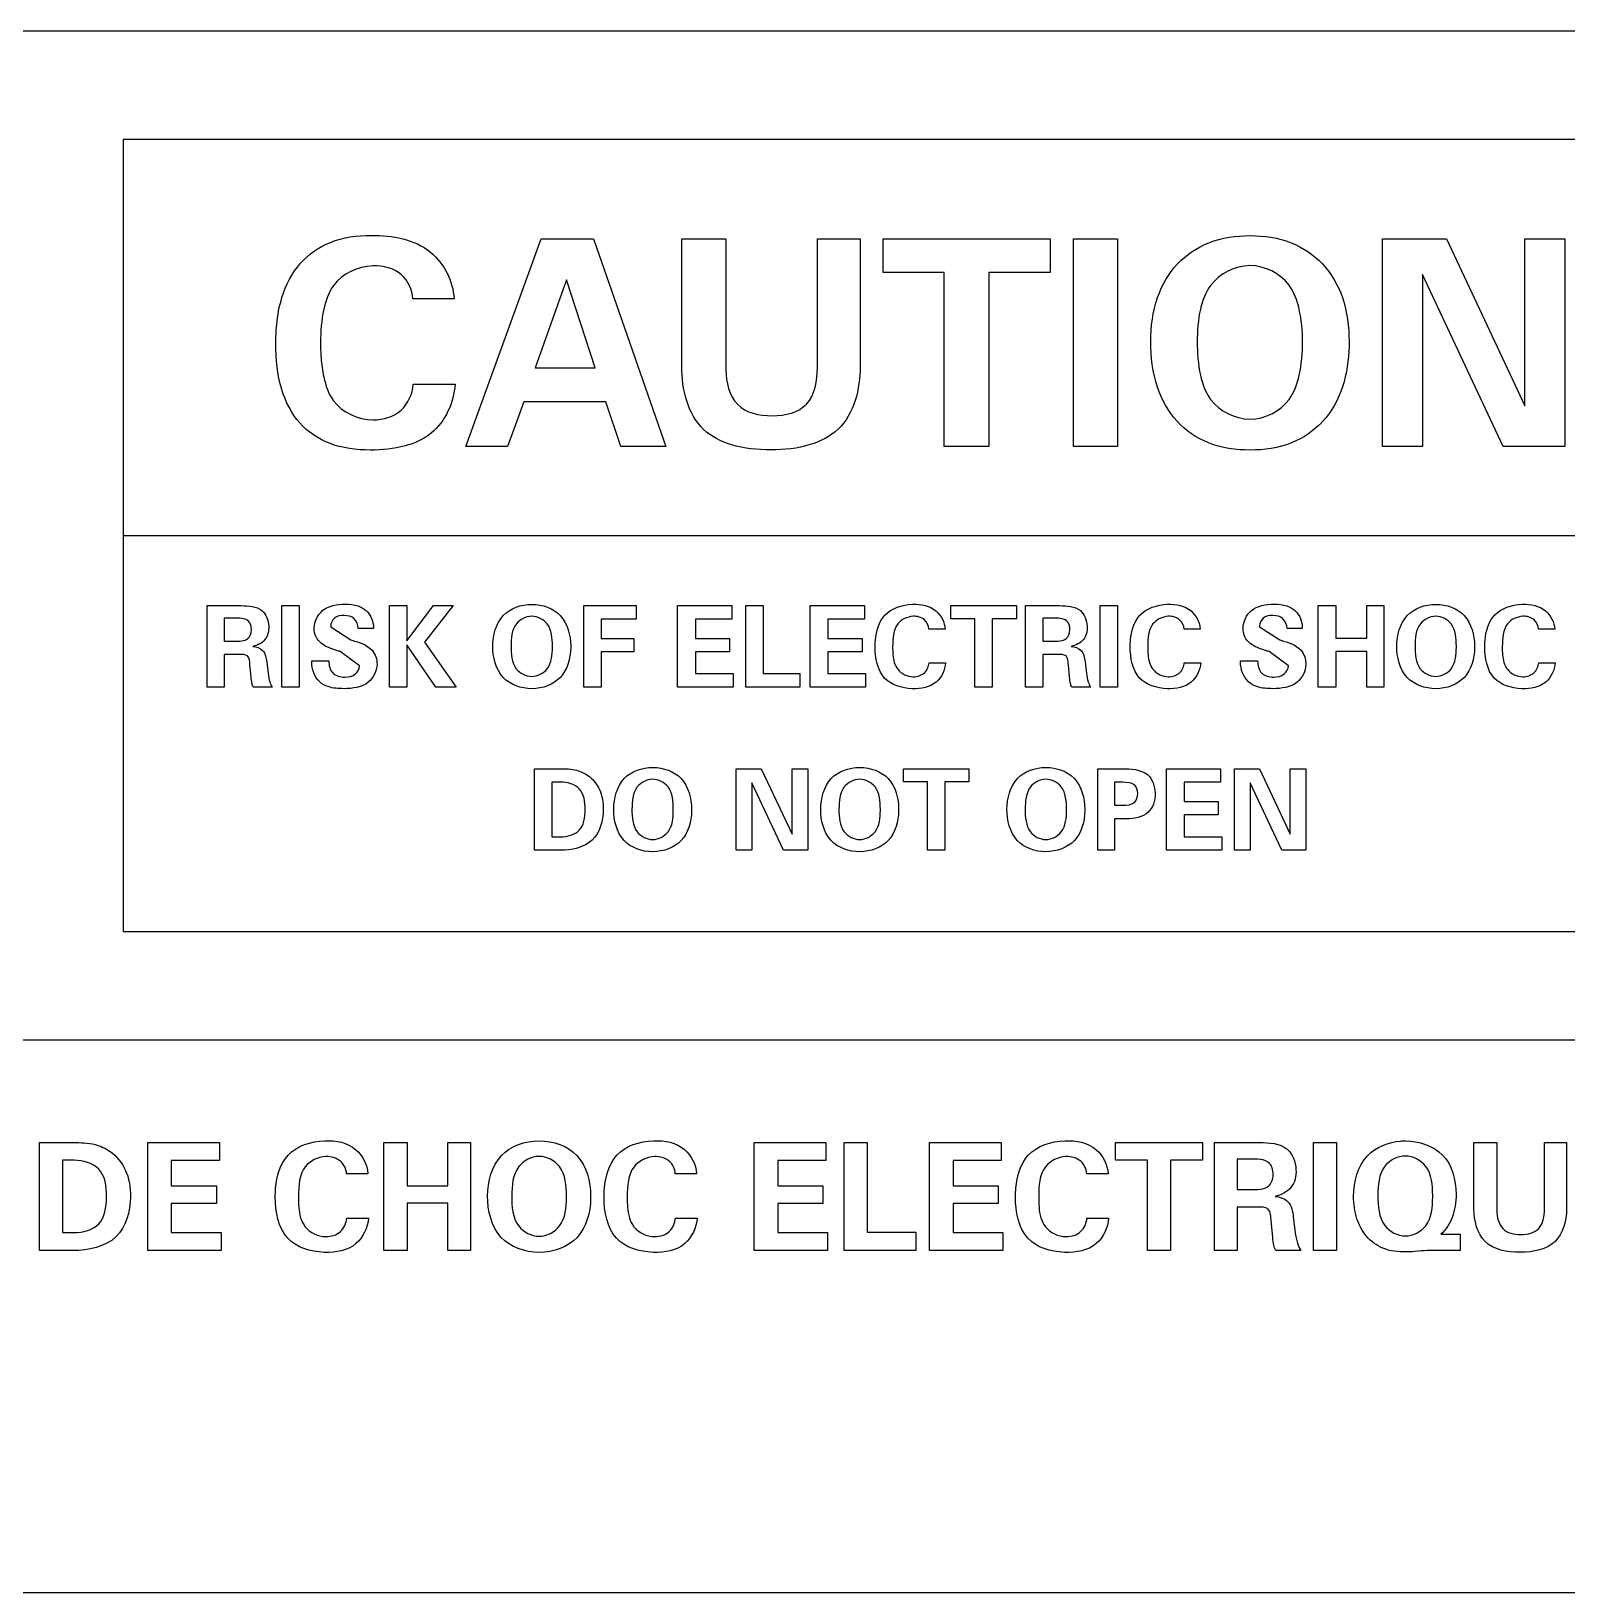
# Model space of a CAD drawing. Header units: inches. Extents: x 0 to 34, y 0 to 22.
# Drawn here: x 8.413 to 9.124, y 2.389 to 3.112 of the extents above; entities that cross this region are included whole.
import ezdxf

# ---------------------------------------------------------------- set-up
doc = ezdxf.new("R2010")
doc.units = ezdxf.units.IN
doc.header["$LTSCALE"] = 1.87
doc.header["$MEASUREMENT"] = 0
doc.layers.get('0').update_dxf_attribs({"linetype": 'CONTINUOUS'})

msp = doc.modelspace()

# ---------------------------------------------------------------- linework, layer by layer
at = {"color": 5}
for p, q in [((9.69913, 3.112), (7.9388, 3.112)), ((8.45602, 3.06185), (8.45602, 2.69518)), ((9.19366, 3.06185), (8.45602, 3.06185)), ((8.61453, 2.91969), (8.64942, 3.0159)), ((8.64942, 3.0159), (8.67369, 3.0159)), ((8.67369, 3.0159), (8.70722, 2.91969)), ((8.71453, 2.95667), (8.71453, 3.0159)), ((8.71453, 3.0159), (8.73501, 3.0159)), ((8.73501, 3.0159), (8.73501, 2.95525)), ((8.77734, 2.95616), (8.77734, 3.0159)), ((8.77734, 3.0159), (8.79711, 3.0159)), ((8.79711, 3.0159), (8.79711, 2.95667)), ((8.80771, 3.00025), (8.80771, 3.0159)), ((8.80771, 3.0159), (8.885, 3.0159)), ((8.885, 3.0159), (8.885, 3.00025)), ((8.89583, 2.91969), (8.89583, 3.0159)), ((8.89583, 3.0159), (8.91631, 3.0159)), ((8.91631, 3.0159), (8.91631, 2.91969)), ((9.03889, 2.91969), (9.03889, 3.0159)), ((9.03889, 3.0159), (9.06857, 3.0159)), ((9.06857, 3.0159), (9.10478, 2.93855)), ((9.10478, 2.93855), (9.10478, 3.0159)), ((9.10478, 3.0159), (9.12324, 3.0159)), ((9.12324, 3.0159), (9.12324, 2.91969)), ((8.66118, 2.99693), (8.64661, 2.95616)), ((8.6744, 2.95616), (8.66118, 2.99693)), ((8.83602, 3.00025), (8.80771, 3.00025)), ((8.83602, 2.91969), (8.83602, 3.00025)), ((8.8567, 3.00025), (8.8567, 2.91969)), ((8.885, 3.00025), (8.8567, 3.00025)), ((9.05735, 2.99934), (9.05735, 2.91969)), ((9.09474, 2.91969), (9.05735, 2.99934)), ((8.60912, 2.98814), (8.59012, 2.98814)), ((8.64661, 2.95616), (8.6744, 2.95616)), ((8.59026, 2.94852), (8.60963, 2.94852)), ((8.6414, 2.94037), (8.6339, 2.91969)), ((8.67944, 2.94037), (8.6414, 2.94037)), ((8.68629, 2.91969), (8.67944, 2.94037)), ((8.6339, 2.91969), (8.61453, 2.91969)), ((8.70722, 2.91969), (8.68629, 2.91969)), ((8.8567, 2.91969), (8.83602, 2.91969)), ((8.91631, 2.91969), (8.89583, 2.91969)), ((9.05735, 2.91969), (9.03889, 2.91969)), ((9.12324, 2.91969), (9.09474, 2.91969)), ((8.45602, 2.87851), (9.19366, 2.87851)), ((8.49483, 2.80823), (8.49483, 2.84603)), ((8.49483, 2.84603), (8.51054, 2.84603)), ((8.52943, 2.80823), (8.52943, 2.84603)), ((8.52943, 2.84603), (8.53748, 2.84603)), ((8.53748, 2.84603), (8.53748, 2.80823)), ((8.5793, 2.80823), (8.5793, 2.84603)), ((8.5793, 2.84603), (8.58735, 2.84603)), ((8.58735, 2.84603), (8.58735, 2.82971)), ((8.58735, 2.82971), (8.59968, 2.84603)), ((8.60875, 2.84603), (8.59547, 2.82912)), ((8.59968, 2.84603), (8.60875, 2.84603)), ((8.6692, 2.80823), (8.6692, 2.84603)), ((8.6692, 2.84603), (8.6934, 2.84603)), ((8.6934, 2.84603), (8.6934, 2.83977)), ((8.71264, 2.80823), (8.71264, 2.84603)), ((8.71264, 2.84603), (8.73771, 2.84603)), ((8.73771, 2.84603), (8.73771, 2.83977)), ((8.74414, 2.80823), (8.74414, 2.84603)), ((8.74414, 2.84603), (8.75219, 2.84603)), ((8.75219, 2.84603), (8.75219, 2.81464)), ((8.774, 2.80823), (8.774, 2.84603)), ((8.774, 2.84603), (8.79907, 2.84603)), ((8.79907, 2.84603), (8.79907, 2.83977)), ((8.83905, 2.83988), (8.83905, 2.84603)), ((8.83905, 2.84603), (8.86942, 2.84603)), ((8.86942, 2.84603), (8.86942, 2.83988)), ((8.87367, 2.80823), (8.87367, 2.84603)), ((8.87367, 2.84603), (8.88938, 2.84603)), ((8.90827, 2.80823), (8.90827, 2.84603)), ((8.90827, 2.84603), (8.91631, 2.84603)), ((8.91631, 2.84603), (8.91631, 2.80823)), ((9.00919, 2.80823), (9.00919, 2.84603)), ((9.00919, 2.84603), (9.01735, 2.84603)), ((9.01735, 2.84603), (9.01735, 2.8309)), ((9.03162, 2.8309), (9.03162, 2.84603)), ((9.03162, 2.84603), (9.03948, 2.84603)), ((9.03948, 2.84603), (9.03948, 2.80823)), ((8.50277, 2.84019), (8.50277, 2.8296)), ((8.50754, 2.84019), (8.50277, 2.84019)), ((8.55208, 2.83628), (8.56138, 2.83022)), ((8.57183, 2.83547), (8.56481, 2.83547)), ((8.57183, 2.83567), (8.57183, 2.83547)), ((8.6773, 2.83977), (8.6773, 2.83085)), ((8.6934, 2.83977), (8.6773, 2.83977)), ((8.72085, 2.83977), (8.72085, 2.83085)), ((8.73771, 2.83977), (8.72085, 2.83977)), ((8.7822, 2.83977), (8.7822, 2.83085)), ((8.79907, 2.83977), (8.7822, 2.83977)), ((8.83644, 2.83512), (8.82898, 2.83512)), ((8.85018, 2.83988), (8.83905, 2.83988)), ((8.85018, 2.80823), (8.85018, 2.83988)), ((8.8583, 2.83988), (8.8583, 2.80823)), ((8.86942, 2.83988), (8.8583, 2.83988)), ((8.88161, 2.84019), (8.88161, 2.8296)), ((8.88638, 2.84019), (8.88161, 2.84019)), ((8.95453, 2.83512), (8.94707, 2.83512)), ((8.98203, 2.83628), (8.99133, 2.83022)), ((9.00178, 2.83547), (8.99476, 2.83547)), ((9.00178, 2.83567), (9.00178, 2.83547)), ((9.11863, 2.83512), (9.11117, 2.83512)), ((8.50277, 2.8296), (8.50754, 2.8296)), ((8.56138, 2.83022), (8.56186, 2.83007)), ((8.58735, 2.82781), (8.58735, 2.80823)), ((8.60068, 2.80823), (8.58735, 2.82781)), ((8.59547, 2.82912), (8.61006, 2.80823)), ((8.6773, 2.83085), (8.69229, 2.83085)), ((8.69229, 2.83085), (8.69229, 2.8247)), ((8.72085, 2.83085), (8.73666, 2.83085)), ((8.73666, 2.83085), (8.73666, 2.8247)), ((8.7822, 2.83085), (8.79802, 2.83085)), ((8.79802, 2.83085), (8.79802, 2.8247)), ((8.88161, 2.8296), (8.88638, 2.8296)), ((8.99133, 2.83022), (8.99181, 2.83007)), ((9.01735, 2.8309), (9.03162, 2.8309)), ((8.50277, 2.82345), (8.50277, 2.80823)), ((8.50974, 2.82345), (8.50277, 2.82345)), ((8.5224, 2.82004), (8.52307, 2.81458)), ((8.54324, 2.82), (8.54324, 2.82051)), ((8.54324, 2.82051), (8.55115, 2.82051)), ((8.56538, 2.81815), (8.55649, 2.82474)), ((8.6773, 2.8247), (8.6773, 2.80823)), ((8.69229, 2.8247), (8.6773, 2.8247)), ((8.72085, 2.8247), (8.72085, 2.81454)), ((8.73666, 2.8247), (8.72085, 2.8247)), ((8.7822, 2.8247), (8.7822, 2.81454)), ((8.79802, 2.8247), (8.7822, 2.8247)), ((8.88161, 2.82345), (8.88161, 2.80823)), ((8.88858, 2.82345), (8.88161, 2.82345)), ((8.90124, 2.82004), (8.90191, 2.81458)), ((8.97319, 2.82), (8.97319, 2.82051)), ((8.97319, 2.82051), (8.9811, 2.82051)), ((8.99533, 2.81815), (8.98644, 2.82474)), ((9.01735, 2.82476), (9.01735, 2.80823)), ((9.03162, 2.82476), (9.01735, 2.82476)), ((9.03162, 2.80823), (9.03162, 2.82476)), ((8.5152, 2.81284), (8.51467, 2.81856)), ((8.72085, 2.81454), (8.7383, 2.81454)), ((8.7383, 2.81454), (8.7383, 2.80823)), ((8.75219, 2.81464), (8.76923, 2.81464)), ((8.76923, 2.81464), (8.76923, 2.80823)), ((8.7822, 2.81454), (8.79965, 2.81454)), ((8.79965, 2.81454), (8.79965, 2.80823)), ((8.82903, 2.81956), (8.83664, 2.81956)), ((8.89404, 2.81284), (8.89351, 2.81856)), ((8.94713, 2.81956), (8.95474, 2.81956)), ((9.11122, 2.81956), (9.11883, 2.81956)), ((8.50277, 2.80823), (8.49483, 2.80823)), ((8.52502, 2.80823), (8.51625, 2.80823)), ((8.53748, 2.80823), (8.52943, 2.80823)), ((8.58735, 2.80823), (8.5793, 2.80823)), ((8.61006, 2.80823), (8.60068, 2.80823)), ((8.6773, 2.80823), (8.6692, 2.80823)), ((8.7383, 2.80823), (8.71264, 2.80823)), ((8.76923, 2.80823), (8.74414, 2.80823)), ((8.79965, 2.80823), (8.774, 2.80823)), ((8.8583, 2.80823), (8.85018, 2.80823)), ((8.88161, 2.80823), (8.87367, 2.80823)), ((8.90385, 2.80823), (8.89509, 2.80823)), ((8.91631, 2.80823), (8.90827, 2.80823)), ((9.01735, 2.80823), (9.00919, 2.80823)), ((9.03948, 2.80823), (9.03162, 2.80823)), ((8.64639, 2.73274), (8.64639, 2.77054)), ((8.64639, 2.77054), (8.65821, 2.77054)), ((8.7397, 2.73274), (8.7397, 2.77054)), ((8.7397, 2.77054), (8.75137, 2.77054)), ((8.75137, 2.77054), (8.76559, 2.74015)), ((8.76559, 2.74015), (8.76559, 2.77054)), ((8.76559, 2.77054), (8.77284, 2.77054)), ((8.77284, 2.77054), (8.77284, 2.73274)), ((8.81711, 2.76439), (8.81711, 2.77054)), ((8.81711, 2.77054), (8.84748, 2.77054)), ((8.84748, 2.77054), (8.84748, 2.76439)), ((8.90719, 2.73274), (8.90719, 2.77054)), ((8.90719, 2.77054), (8.91839, 2.77054)), ((8.93889, 2.73274), (8.93889, 2.77054)), ((8.93889, 2.77054), (8.96396, 2.77054)), ((8.96396, 2.77054), (8.96396, 2.76428)), ((8.97034, 2.73274), (8.97034, 2.77054)), ((8.97034, 2.77054), (8.982, 2.77054)), ((8.982, 2.77054), (8.99622, 2.74015)), ((8.99622, 2.74015), (8.99622, 2.77054)), ((8.99622, 2.77054), (9.00347, 2.77054)), ((9.00347, 2.77054), (9.00347, 2.73274)), ((8.65444, 2.76434), (8.65444, 2.739)), ((8.65852, 2.76434), (8.65444, 2.76434)), ((8.74695, 2.76403), (8.74695, 2.73274)), ((8.76164, 2.73274), (8.74695, 2.76403)), ((8.82824, 2.76439), (8.81711, 2.76439)), ((8.82824, 2.73274), (8.82824, 2.76439)), ((8.83636, 2.76439), (8.83636, 2.73274)), ((8.84748, 2.76439), (8.83636, 2.76439)), ((8.91485, 2.76423), (8.91485, 2.75368)), ((8.9187, 2.76423), (8.91485, 2.76423)), ((8.94709, 2.76428), (8.94709, 2.75536)), ((8.96396, 2.76428), (8.94709, 2.76428)), ((8.97759, 2.76403), (8.97759, 2.73274)), ((8.99227, 2.73274), (8.97759, 2.76403)), ((8.94709, 2.75536), (8.96291, 2.75536)), ((8.96291, 2.75536), (8.96291, 2.74921)), ((8.91485, 2.75368), (8.9187, 2.75368)), ((8.94709, 2.74921), (8.94709, 2.73905)), ((8.96291, 2.74921), (8.94709, 2.74921)), ((8.91485, 2.74732), (8.91485, 2.73274)), ((8.92046, 2.74732), (8.91485, 2.74732)), ((8.65444, 2.739), (8.65852, 2.739)), ((8.94709, 2.73905), (8.96455, 2.73905)), ((8.96455, 2.73905), (8.96455, 2.73274)), ((8.65821, 2.73274), (8.64639, 2.73274)), ((8.74695, 2.73274), (8.7397, 2.73274)), ((8.77284, 2.73274), (8.76164, 2.73274)), ((8.83636, 2.73274), (8.82824, 2.73274)), ((8.91485, 2.73274), (8.90719, 2.73274)), ((8.96455, 2.73274), (8.93889, 2.73274)), ((8.97759, 2.73274), (8.97034, 2.73274)), ((9.00347, 2.73274), (8.99227, 2.73274)), ((8.45602, 2.69518), (9.19366, 2.69518)), ((7.9388, 2.64503), (9.69913, 2.64503)), ((8.41725, 2.54745), (8.41725, 2.59746)), ((8.41725, 2.59746), (8.43288, 2.59746)), ((8.4674, 2.54745), (8.4674, 2.59746)), ((8.4674, 2.59746), (8.50057, 2.59746)), ((8.50057, 2.59746), (8.50057, 2.58918)), ((8.57662, 2.54745), (8.57662, 2.59746)), ((8.57662, 2.59746), (8.5874, 2.59746)), ((8.5874, 2.59746), (8.5874, 2.57745)), ((8.60629, 2.57745), (8.60629, 2.59746)), ((8.60629, 2.59746), (8.6167, 2.59746)), ((8.6167, 2.59746), (8.6167, 2.54745)), ((8.74809, 2.54745), (8.74809, 2.59746)), ((8.74809, 2.59746), (8.78126, 2.59746)), ((8.78126, 2.59746), (8.78126, 2.58918)), ((8.78977, 2.54745), (8.78977, 2.59746)), ((8.78977, 2.59746), (8.80042, 2.59746)), ((8.80042, 2.59746), (8.80042, 2.55592)), ((8.82927, 2.54745), (8.82927, 2.59746)), ((8.82927, 2.59746), (8.86244, 2.59746)), ((8.86244, 2.59746), (8.86244, 2.58918)), ((8.91535, 2.58932), (8.91535, 2.59746)), ((8.91535, 2.59746), (8.95552, 2.59746)), ((8.95552, 2.59746), (8.95552, 2.58932)), ((8.96114, 2.54745), (8.96114, 2.59746)), ((8.96114, 2.59746), (8.98193, 2.59746)), ((9.00691, 2.54745), (9.00691, 2.59746)), ((9.00691, 2.59746), (9.01756, 2.59746)), ((9.01756, 2.59746), (9.01756, 2.54745)), ((9.0812, 2.56667), (9.0812, 2.59746)), ((9.0812, 2.59746), (9.09185, 2.59746)), ((9.09185, 2.59746), (9.09185, 2.56593)), ((9.11385, 2.5664), (9.11385, 2.59746)), ((9.11385, 2.59746), (9.12413, 2.59746)), ((9.12413, 2.59746), (9.12413, 2.56667)), ((8.4279, 2.58925), (8.4279, 2.55572)), ((8.43329, 2.58925), (8.4279, 2.58925)), ((8.47825, 2.58918), (8.47825, 2.57738)), ((8.50057, 2.58918), (8.47825, 2.58918)), ((8.75895, 2.58918), (8.75895, 2.57738)), ((8.78126, 2.58918), (8.75895, 2.58918)), ((8.84013, 2.58918), (8.84013, 2.57738)), ((8.86244, 2.58918), (8.84013, 2.58918)), ((8.93005, 2.58932), (8.91535, 2.58932)), ((8.93005, 2.54745), (8.93005, 2.58932)), ((8.94081, 2.58932), (8.94081, 2.54745)), ((8.95552, 2.58932), (8.94081, 2.58932)), ((8.97165, 2.58973), (8.97165, 2.57572)), ((8.97796, 2.58973), (8.97165, 2.58973)), ((8.56924, 2.58302), (8.55936, 2.58302)), ((8.72142, 2.58302), (8.71154, 2.58302)), ((8.91189, 2.58302), (8.90201, 2.58302)), ((8.47825, 2.57738), (8.49918, 2.57738)), ((8.49918, 2.57738), (8.49918, 2.56924)), ((8.5874, 2.57745), (8.60629, 2.57745)), ((8.75895, 2.57738), (8.77987, 2.57738)), ((8.77987, 2.57738), (8.77987, 2.56924)), ((8.84013, 2.57738), (8.86105, 2.57738)), ((8.86105, 2.57738), (8.86105, 2.56924)), ((8.97165, 2.57572), (8.97796, 2.57572)), ((8.47825, 2.56924), (8.47825, 2.55579)), ((8.49918, 2.56924), (8.47825, 2.56924)), ((8.5874, 2.56931), (8.5874, 2.54745)), ((8.60629, 2.56931), (8.5874, 2.56931)), ((8.60629, 2.54745), (8.60629, 2.56931)), ((8.75895, 2.56924), (8.75895, 2.55579)), ((8.77987, 2.56924), (8.75895, 2.56924)), ((8.84013, 2.56924), (8.84013, 2.55579)), ((8.86105, 2.56924), (8.84013, 2.56924)), ((8.97165, 2.56759), (8.97165, 2.54745)), ((8.98087, 2.56759), (8.97165, 2.56759)), ((8.55943, 2.56244), (8.5695, 2.56244)), ((8.71161, 2.56244), (8.72168, 2.56244)), ((8.90208, 2.56244), (8.91215, 2.56244)), ((8.9881, 2.55355), (8.98739, 2.56112)), ((8.99762, 2.56307), (8.99852, 2.55585)), ((8.4279, 2.55572), (8.43329, 2.55572)), ((8.47825, 2.55579), (8.50134, 2.55579)), ((8.50134, 2.55579), (8.50134, 2.54745)), ((8.75895, 2.55579), (8.78204, 2.55579)), ((8.78204, 2.55579), (8.78204, 2.54745)), ((8.80042, 2.55592), (8.82296, 2.55592)), ((8.82296, 2.55592), (8.82296, 2.54745)), ((8.84013, 2.55579), (8.86322, 2.55579)), ((8.86322, 2.55579), (8.86322, 2.54745)), ((9.06594, 2.55507), (9.07483, 2.55507)), ((9.07483, 2.55507), (9.07483, 2.54745)), ((8.43288, 2.54745), (8.41725, 2.54745)), ((8.50134, 2.54745), (8.4674, 2.54745)), ((8.5874, 2.54745), (8.57662, 2.54745)), ((8.6167, 2.54745), (8.60629, 2.54745)), ((8.78204, 2.54745), (8.74809, 2.54745)), ((8.82296, 2.54745), (8.78977, 2.54745)), ((8.86322, 2.54745), (8.82927, 2.54745)), ((8.94081, 2.54745), (8.93005, 2.54745)), ((8.97165, 2.54745), (8.96114, 2.54745)), ((9.00108, 2.54745), (8.98948, 2.54745)), ((9.01756, 2.54745), (9.00691, 2.54745)), ((9.07483, 2.54745), (9.06102, 2.54745)), ((10.61595, 2.38898), (8.04611, 2.38898))]:
    msp.add_line(p, q, dxfattribs=at)
for points, start_tangent, end_tangent in [([(8.52703, 2.97605), (8.52949, 2.98878), (8.53806, 3.00453), (8.55194, 3.01424), (8.57075, 3.01748), (8.59825, 3.00969), (8.60912, 2.98814)], (0.094496, 0.995525), (0.051006, -0.998698)), ([(8.93163, 2.9683), (8.93482, 2.98875), (8.94399, 3.00422), (8.95858, 3.01406), (8.97761, 3.01735), (8.9966, 3.01406), (9.01113, 3.00422), (9.02034, 2.98866), (9.02342, 2.9683), (9.0234, 2.96616)], (0.003438, 0.999994), (-0.021302, -0.999773)), ([(8.59012, 2.98814), (8.58478, 2.99918), (8.57153, 3.00332), (8.55342, 2.99435), (8.54885, 2.98323), (8.54733, 2.96776), (8.54758, 2.96074)], (-0.047768, 0.998858), (0.077541, -0.996989)), ([(9.00189, 2.96816), (9.00032, 2.98334), (8.99563, 2.99442), (8.9775, 3.00346), (8.95942, 2.99439), (8.95465, 2.98333), (8.95316, 2.96816)], (-0.000925, 1), (-0.00135, -0.999999)), ([(8.60963, 2.94852), (8.59854, 2.92586), (8.58647, 2.92001), (8.57035, 2.91806), (8.55143, 2.9212), (8.53773, 2.9306), (8.52941, 2.94605), (8.52664, 2.96739), (8.52703, 2.97605)], (-0.069754, -0.997564), (0.094496, 0.995525)), ([(9.0234, 2.96616), (9.02038, 2.9473), (9.01128, 2.9314), (8.9968, 2.9214), (8.97761, 2.91806), (8.95838, 2.92139), (8.94383, 2.93138), (8.93478, 2.94719), (8.93163, 2.9683)], (-0.021302, -0.999773), (0.003438, 0.999994)), ([(8.95316, 2.96816), (8.95463, 2.95272), (8.95935, 2.94153), (8.9775, 2.93242), (8.99569, 2.94153), (9.00033, 2.95273), (9.00189, 2.96816)], (-0.00135, -0.999999), (-0.000925, 1)), ([(8.54758, 2.96074), (8.54883, 2.95198), (8.55334, 2.94087), (8.57166, 2.93209), (8.58466, 2.93659), (8.59026, 2.94852)], (0.077541, -0.996989), (0.071191, 0.997463)), ([(8.79711, 2.95667), (8.78692, 2.92773), (8.77404, 2.92058), (8.75583, 2.9182), (8.7375, 2.92055), (8.72464, 2.92761), (8.71453, 2.95667)], (0, -1), (0, 1)), ([(8.73501, 2.95525), (8.74033, 2.93926), (8.75648, 2.93398), (8.77229, 2.93937), (8.77734, 2.95616)], (0, -1), (0, 1)), ([(8.51054, 2.84603), (8.52022, 2.84372), (8.52333, 2.83652), (8.52159, 2.83029), (8.516, 2.82717)], (1, 0), (-0.972806, -0.231621)), ([(8.55649, 2.82474), (8.55564, 2.82502), (8.55487, 2.82528), (8.5477, 2.82856), (8.54525, 2.83157), (8.54439, 2.83563), (8.54825, 2.84371), (8.55877, 2.8467), (8.56471, 2.84587)], (-0.943858, 0.33035), (0.95159, -0.307371)), ([(8.56481, 2.83547), (8.56288, 2.83995), (8.55826, 2.84149), (8.55374, 2.84019), (8.55205, 2.83668), (8.55208, 2.83628)], (-0.088011, 0.99612), (0.121726, -0.992564)), ([(8.56471, 2.84587), (8.56841, 2.8438), (8.57183, 2.83567)], (0.95159, -0.307371), (0, -1)), ([(8.62706, 2.82733), (8.63192, 2.84144), (8.64513, 2.8466), (8.65829, 2.84144), (8.66312, 2.82733), (8.66312, 2.82651)], (0.00886, 0.999961), (-0.017846, -0.999841)), ([(8.80417, 2.83011), (8.80853, 2.84156), (8.82137, 2.84665), (8.83217, 2.84359), (8.83644, 2.83512)], (0.086269, 0.996272), (0.050155, -0.998741)), ([(8.88938, 2.84603), (8.89906, 2.84372), (8.90217, 2.83652), (8.90043, 2.83029), (8.89484, 2.82717)], (1, 0), (-0.972806, -0.231621)), ([(8.92227, 2.83011), (8.92662, 2.84156), (8.93946, 2.84665), (8.95027, 2.84359), (8.95453, 2.83512)], (0.086269, 0.996272), (0.050155, -0.998741)), ([(8.98644, 2.82474), (8.98559, 2.82502), (8.98482, 2.82528), (8.97765, 2.82856), (8.9752, 2.83157), (8.97434, 2.83563), (8.9782, 2.84371), (8.98872, 2.8467), (8.99466, 2.84587)], (-0.943858, 0.33035), (0.95159, -0.307371)), ([(8.99476, 2.83547), (8.99283, 2.83995), (8.98821, 2.84149), (8.98368, 2.84019), (8.982, 2.83668), (8.98203, 2.83628)], (-0.088011, 0.99612), (0.121726, -0.992564)), ([(8.99466, 2.84587), (8.99836, 2.8438), (9.00178, 2.83567)], (0.95159, -0.307371), (0, -1)), ([(9.0455, 2.82733), (9.05036, 2.84144), (9.06357, 2.8466), (9.07673, 2.84144), (9.08156, 2.82733), (9.08156, 2.82651)], (0.00886, 0.999961), (-0.017846, -0.999841)), ([(9.08637, 2.83011), (9.09072, 2.84156), (9.10356, 2.84665), (9.11437, 2.84359), (9.11863, 2.83512)], (0.086269, 0.996272), (0.050155, -0.998741)), ([(8.50754, 2.8296), (8.5137, 2.83076), (8.51536, 2.83478), (8.51378, 2.83901), (8.50754, 2.84019)], (1, 0), (-1, 0)), ([(8.65466, 2.82678), (8.65466, 2.82727), (8.6522, 2.83759), (8.64508, 2.84114), (8.63798, 2.83758), (8.63552, 2.82727)], (0.002884, 0.999996), (-0.003971, -0.999992)), ([(8.82898, 2.83512), (8.82688, 2.83946), (8.82167, 2.84109), (8.81456, 2.83756), (8.81216, 2.82712), (8.81227, 2.82325)], (-0.049938, 0.998752), (0.080628, -0.996744)), ([(8.88638, 2.8296), (8.89253, 2.83076), (8.8942, 2.83478), (8.89262, 2.83901), (8.88638, 2.84019)], (1, 0), (-1, 0)), ([(8.94707, 2.83512), (8.94497, 2.83946), (8.93977, 2.84109), (8.93266, 2.83756), (8.93026, 2.82712), (8.93037, 2.82325)], (-0.049938, 0.998752), (0.080628, -0.996744)), ([(9.0731, 2.82678), (9.0731, 2.82727), (9.07065, 2.83759), (9.06352, 2.84114), (9.05642, 2.83758), (9.05396, 2.82727)], (0.002884, 0.999996), (-0.003971, -0.999992)), ([(9.11117, 2.83512), (9.10907, 2.83946), (9.10387, 2.84109), (9.09676, 2.83756), (9.09436, 2.82712), (9.09447, 2.82325)], (-0.049938, 0.998752), (0.080628, -0.996744)), ([(8.516, 2.82717), (8.52052, 2.82528), (8.5224, 2.82004)], (0.99393, -0.110015), (0.123645, -0.992327)), ([(8.56186, 2.83007), (8.57124, 2.82535), (8.57348, 2.81884), (8.56944, 2.81057), (8.5582, 2.80759), (8.55084, 2.80852)], (0.949388, -0.314107), (-0.950765, 0.309912)), ([(8.66312, 2.82651), (8.65835, 2.81283), (8.64513, 2.80759), (8.63186, 2.81282), (8.62706, 2.82733)], (-0.017846, -0.999841), (0.00886, 0.999961)), ([(8.63552, 2.82727), (8.63795, 2.81681), (8.64508, 2.81324), (8.65223, 2.81681), (8.65466, 2.82678)], (-0.003971, -0.999992), (0.002884, 0.999996)), ([(8.83664, 2.81956), (8.83228, 2.81065), (8.82121, 2.80759), (8.80839, 2.81252), (8.80404, 2.82697), (8.80417, 2.83011)], (-0.069668, -0.99757), (0.086269, 0.996272)), ([(8.89484, 2.82717), (8.89936, 2.82528), (8.90124, 2.82004)], (0.99393, -0.110015), (0.123645, -0.992327)), ([(8.95474, 2.81956), (8.95038, 2.81065), (8.93931, 2.80759), (8.92649, 2.81252), (8.92213, 2.82697), (8.92227, 2.83011)], (-0.069668, -0.99757), (0.086269, 0.996272)), ([(8.99181, 2.83007), (9.00119, 2.82535), (9.00343, 2.81884), (8.99939, 2.81057), (8.98815, 2.80759), (8.98079, 2.80852)], (0.949388, -0.314107), (-0.950765, 0.309912)), ([(9.08156, 2.82651), (9.07679, 2.81283), (9.06357, 2.80759), (9.0503, 2.81282), (9.0455, 2.82733)], (-0.017846, -0.999841), (0.00886, 0.999961)), ([(9.05396, 2.82727), (9.05639, 2.81681), (9.06352, 2.81324), (9.07067, 2.81681), (9.0731, 2.82678)], (-0.003971, -0.999992), (0.002884, 0.999996)), ([(9.11883, 2.81956), (9.11448, 2.81065), (9.1034, 2.80759), (9.09059, 2.81252), (9.08623, 2.82697), (9.08637, 2.83011)], (-0.069668, -0.99757), (0.086269, 0.996272)), ([(8.51467, 2.81856), (8.51357, 2.82274), (8.50974, 2.82345)], (-0.090229, 0.995921), (-1, 0)), ([(8.55084, 2.80852), (8.54698, 2.8107), (8.54324, 2.82)], (-0.950765, 0.309912), (0, 1)), ([(8.55115, 2.82051), (8.55301, 2.81485), (8.55862, 2.81295), (8.5635, 2.81442), (8.56538, 2.81815)], (0, -1), (0.008397, 0.999965)), ([(8.81227, 2.82325), (8.81453, 2.81655), (8.82173, 2.81311), (8.82683, 2.81487), (8.82903, 2.81956)], (0.080628, -0.996744), (0.072536, 0.997366)), ([(8.89351, 2.81856), (8.89241, 2.82274), (8.88858, 2.82345)], (-0.090229, 0.995921), (-1, 0)), ([(8.93037, 2.82325), (8.93262, 2.81655), (8.93982, 2.81311), (8.94493, 2.81487), (8.94713, 2.81956)], (0.080628, -0.996744), (0.072536, 0.997366)), ([(8.98079, 2.80852), (8.97693, 2.8107), (8.97319, 2.82)], (-0.950765, 0.309912), (0, 1)), ([(8.9811, 2.82051), (8.98296, 2.81485), (8.98857, 2.81295), (8.99345, 2.81442), (8.99533, 2.81815)], (0, -1), (0.008397, 0.999965)), ([(9.09447, 2.82325), (9.09672, 2.81655), (9.10392, 2.81311), (9.10903, 2.81487), (9.11122, 2.81956)], (0.080628, -0.996744), (0.072536, 0.997366)), ([(8.51625, 2.80823), (8.51561, 2.81005), (8.5152, 2.81284)], (-0.452452, 0.891789), (-0.086918, 0.996215)), ([(8.52307, 2.81458), (8.52383, 2.81077), (8.52502, 2.80823)], (0.131656, -0.991295), (0.585315, -0.810806)), ([(8.89509, 2.80823), (8.89444, 2.81005), (8.89404, 2.81284)], (-0.452452, 0.891789), (-0.086918, 0.996215)), ([(8.90191, 2.81458), (8.90267, 2.81077), (8.90385, 2.80823)], (0.131656, -0.991295), (0.585315, -0.810806)), ([(8.65821, 2.77054), (8.66582, 2.76979), (8.67112, 2.76739), (8.6764, 2.76094), (8.6782, 2.75157), (8.67313, 2.73751), (8.65821, 2.73274)], (1, 0), (-1, 0)), ([(8.68303, 2.75183), (8.68789, 2.76595), (8.7011, 2.77111), (8.71426, 2.76595), (8.71909, 2.75183), (8.71909, 2.75102)], (0.00886, 0.999961), (-0.017846, -0.999841)), ([(8.77886, 2.75183), (8.78371, 2.76595), (8.79692, 2.77111), (8.81009, 2.76595), (8.81492, 2.75183), (8.81491, 2.75102)], (0.00886, 0.999961), (-0.017846, -0.999841)), ([(8.86505, 2.75183), (8.8699, 2.76595), (8.88311, 2.77111), (8.89628, 2.76595), (8.90111, 2.75183), (8.90111, 2.75102)], (0.00886, 0.999961), (-0.017846, -0.999841)), ([(8.91839, 2.77054), (8.93005, 2.76781), (8.93366, 2.75903), (8.93033, 2.75028), (8.92046, 2.74732)], (1, 0), (-1, 0)), ([(8.65852, 2.739), (8.66709, 2.74202), (8.66982, 2.75152), (8.66709, 2.76125), (8.65852, 2.76434)], (1, 0), (-1, 0)), ([(8.71063, 2.75128), (8.71063, 2.75178), (8.70818, 2.7621), (8.70105, 2.76565), (8.69395, 2.76209), (8.69149, 2.75178)], (0.002884, 0.999996), (-0.003971, -0.999992)), ([(8.80646, 2.75128), (8.80646, 2.75178), (8.804, 2.7621), (8.79688, 2.76565), (8.78977, 2.76209), (8.78731, 2.75178)], (0.002884, 0.999996), (-0.003971, -0.999992)), ([(8.89265, 2.75128), (8.89265, 2.75178), (8.89019, 2.7621), (8.88307, 2.76565), (8.87597, 2.76209), (8.87351, 2.75178)], (0.002884, 0.999996), (-0.003971, -0.999992)), ([(8.9187, 2.75368), (8.92407, 2.75491), (8.92566, 2.75898), (8.92407, 2.76301), (8.9187, 2.76423)], (1, 0), (-1, 0)), ([(8.71909, 2.75102), (8.71433, 2.73734), (8.7011, 2.7321), (8.68783, 2.73733), (8.68303, 2.75183)], (-0.017846, -0.999841), (0.00886, 0.999961)), ([(8.69149, 2.75178), (8.69392, 2.74132), (8.70105, 2.73774), (8.7082, 2.74132), (8.71063, 2.75128)], (-0.003971, -0.999992), (0.002884, 0.999996)), ([(8.81491, 2.75102), (8.81015, 2.73734), (8.79692, 2.7321), (8.78365, 2.73733), (8.77886, 2.75183)], (-0.017846, -0.999841), (0.00886, 0.999961)), ([(8.78731, 2.75178), (8.78975, 2.74132), (8.79688, 2.73774), (8.80402, 2.74132), (8.80646, 2.75128)], (-0.003971, -0.999992), (0.002884, 0.999996)), ([(8.90111, 2.75102), (8.89634, 2.73734), (8.88311, 2.7321), (8.86985, 2.73733), (8.86505, 2.75183)], (-0.017846, -0.999841), (0.00886, 0.999961)), ([(8.87351, 2.75178), (8.87594, 2.74132), (8.88307, 2.73774), (8.89022, 2.74132), (8.89265, 2.75128)], (-0.003971, -0.999992), (0.002884, 0.999996)), ([(8.43288, 2.59746), (8.44295, 2.59648), (8.44996, 2.59329), (8.45696, 2.58476), (8.45933, 2.57237), (8.45263, 2.55377), (8.43288, 2.54745)], (1, 0), (-1, 0)), ([(8.52654, 2.57639), (8.5323, 2.59154), (8.54929, 2.59828), (8.56359, 2.59423), (8.56924, 2.58302)], (0.08631, 0.996268), (0.051088, -0.998694)), ([(8.62466, 2.57272), (8.63108, 2.59138), (8.64856, 2.59821), (8.66598, 2.59138), (8.67237, 2.57272), (8.67236, 2.57164)], (0.00915, 0.999958), (-0.017631, -0.999845)), ([(8.67873, 2.57639), (8.68448, 2.59154), (8.70147, 2.59828), (8.71577, 2.59423), (8.72142, 2.58302)], (0.08631, 0.996268), (0.051088, -0.998694)), ([(8.86919, 2.57639), (8.87495, 2.59154), (8.89194, 2.59828), (8.90624, 2.59423), (8.91189, 2.58302)], (0.08631, 0.996268), (0.051088, -0.998694)), ([(8.98193, 2.59746), (8.99474, 2.5944), (8.99885, 2.58488), (8.99655, 2.57664), (8.98915, 2.57251)], (1, 0), (-0.972867, -0.231366)), ([(9.06102, 2.54745), (9.0555, 2.54711), (9.0499, 2.54677), (9.03913, 2.54849), (9.03143, 2.55413), (9.02709, 2.56213), (9.02552, 2.57257), (9.03197, 2.59131), (9.0474, 2.59813)], (-1, 0), (0.997008, 0.077296)), ([(9.0474, 2.59813), (9.04949, 2.59821), (9.0667, 2.59165), (9.07296, 2.57356), (9.07114, 2.56279), (9.06594, 2.55507)], (0.997008, 0.077296), (-0.759633, -0.650352)), ([(8.43329, 2.55572), (8.44463, 2.55973), (8.44824, 2.57229), (8.44463, 2.58517), (8.43329, 2.58925)], (1, 0), (-1, 0)), ([(8.55936, 2.58302), (8.55659, 2.58877), (8.5497, 2.59092), (8.54029, 2.58626), (8.53712, 2.57244), (8.53726, 2.56732)], (-0.047565, 0.998868), (0.080746, -0.996735)), ([(8.66117, 2.57198), (8.66117, 2.57264), (8.65792, 2.58629), (8.6485, 2.59099), (8.6391, 2.58628), (8.63585, 2.57264)], (0.002644, 0.999997), (-0.004011, -0.999992)), ([(8.71154, 2.58302), (8.70877, 2.58877), (8.70188, 2.59092), (8.69247, 2.58626), (8.6893, 2.57244), (8.68944, 2.56732)], (-0.047565, 0.998868), (0.080746, -0.996735)), ([(8.90201, 2.58302), (8.89924, 2.58877), (8.89235, 2.59092), (8.88294, 2.58626), (8.87977, 2.57244), (8.87991, 2.56732)], (-0.047565, 0.998868), (0.080746, -0.996735)), ([(8.97796, 2.57572), (8.98611, 2.57725), (8.98831, 2.58257), (8.98622, 2.58816), (8.97796, 2.58973)], (1, 0), (-1, 0)), ([(9.06215, 2.57222), (9.06215, 2.57289), (9.05887, 2.58649), (9.04949, 2.5912), (9.04004, 2.5865), (9.03679, 2.57289)], (-0.00024, 1), (-0.003934, -0.999992)), ([(8.5695, 2.56244), (8.56374, 2.55065), (8.54908, 2.5466), (8.53213, 2.55312), (8.52637, 2.57224), (8.52654, 2.57639)], (-0.069404, -0.997589), (0.08631, 0.996268)), ([(8.72168, 2.56244), (8.71592, 2.55065), (8.70126, 2.5466), (8.68431, 2.55312), (8.67855, 2.57224), (8.67873, 2.57639)], (-0.069404, -0.997589), (0.08631, 0.996268)), ([(8.91215, 2.56244), (8.90639, 2.55065), (8.89173, 2.5466), (8.87478, 2.55312), (8.86902, 2.57224), (8.86919, 2.57639)], (-0.069404, -0.997589), (0.08631, 0.996268)), ([(8.53726, 2.56732), (8.54024, 2.55846), (8.54977, 2.55389), (8.55653, 2.55623), (8.55943, 2.56244)], (0.080746, -0.996735), (0.071463, 0.997443)), ([(8.67236, 2.57164), (8.66606, 2.55353), (8.64856, 2.5466), (8.631, 2.55352), (8.62466, 2.57272)], (-0.017631, -0.999845), (0.00915, 0.999958)), ([(8.63585, 2.57264), (8.63907, 2.5588), (8.6485, 2.55407), (8.65796, 2.5588), (8.66117, 2.57198)], (-0.004011, -0.999992), (0.002644, 0.999997)), ([(8.68944, 2.56732), (8.69242, 2.55846), (8.70195, 2.55389), (8.70871, 2.55623), (8.71161, 2.56244)], (0.080746, -0.996735), (0.071463, 0.997443)), ([(8.87991, 2.56732), (8.88289, 2.55846), (8.89242, 2.55389), (8.89918, 2.55623), (8.90208, 2.56244)], (0.080746, -0.996735), (0.071463, 0.997443)), ([(8.98739, 2.56112), (8.98594, 2.56664), (8.98087, 2.56759)], (-0.090187, 0.995925), (-1, 0)), ([(8.98915, 2.57251), (8.99513, 2.57001), (8.99762, 2.56307)], (0.993901, -0.110274), (0.123445, -0.992351)), ([(9.03679, 2.57289), (9.04003, 2.55896), (9.04949, 2.5542), (9.05893, 2.55894), (9.06215, 2.57222)], (-0.003934, -0.999992), (-0.00024, 1)), ([(9.12413, 2.56667), (9.11883, 2.55163), (9.10267, 2.54667), (9.08646, 2.55157), (9.0812, 2.56667)], (0, -1), (0, 1)), ([(9.09185, 2.56593), (9.09462, 2.55762), (9.10301, 2.55488), (9.11123, 2.55768), (9.11385, 2.5664)], (0, -1), (0, 1)), ([(8.98948, 2.54745), (8.98863, 2.54985), (8.9881, 2.55355)], (-0.45318, 0.891419), (-0.088484, 0.996078)), ([(8.99852, 2.55585), (8.99952, 2.55081), (9.00108, 2.54745)], (0.130757, -0.991414), (0.58774, -0.80905))]:
    msp.add_spline(points, degree=3, dxfattribs=dict(at, start_tangent=start_tangent, end_tangent=end_tangent))

doc.saveas('drawing.dxf')
